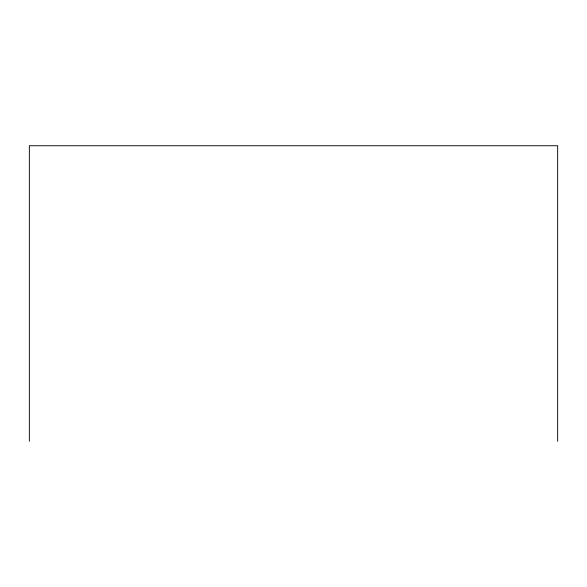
<?xml version="1.0" encoding="UTF-8"?>
<svg xmlns="http://www.w3.org/2000/svg" width="587" height="587" viewBox="0 0 587 587"><rect width="100%" height="100%" fill="white"/><g stroke="black" fill="none" stroke-linecap="round" stroke-linejoin="round"><path stroke-width="0.88" d="M557.65 441.263L557.65 145.737L29.35 145.737L29.35 441.263"/></g></svg>
